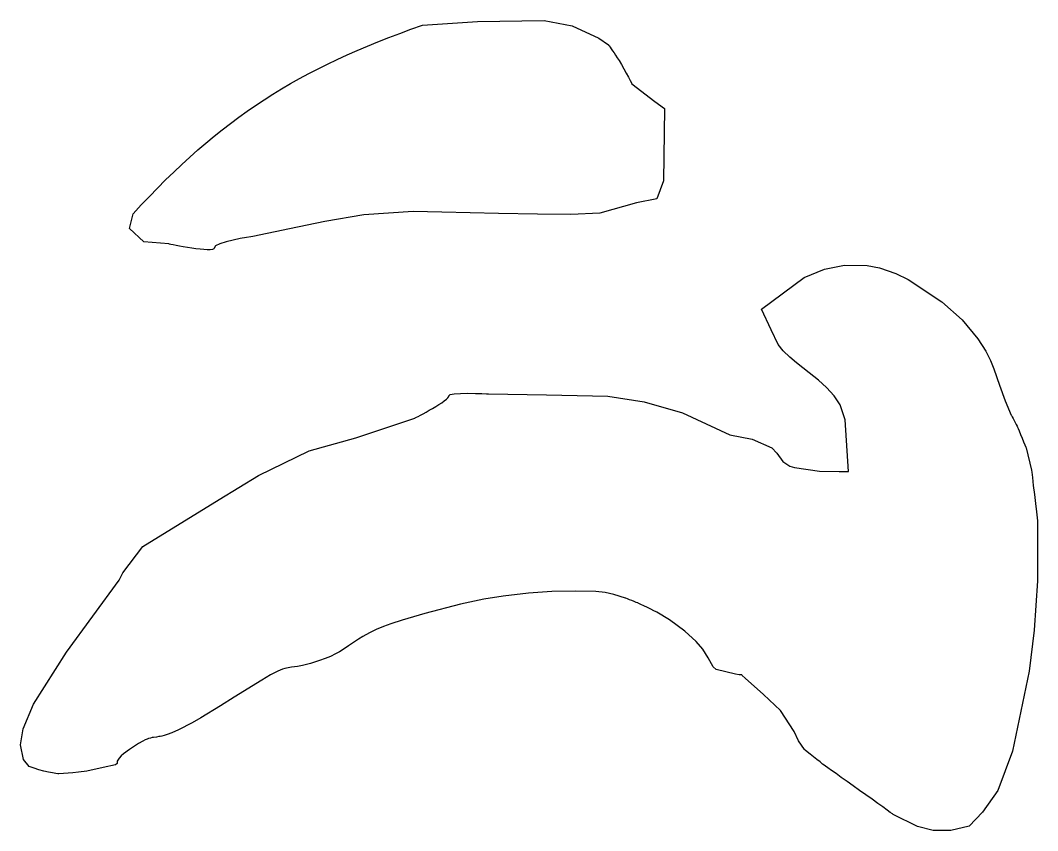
# Model space of a CAD drawing. Header units: millimetres. Extents: x -626 to 457, y -98 to 273.
# Drawn here: x -526.82 to -501.52, y 247.6 to 267.77 of the extents above; entities that cross this region are included whole.
import ezdxf

# ---------------------------------------------------------------- set-up
doc = ezdxf.new("R2010")
doc.units = ezdxf.units.MM
doc.header["$MEASUREMENT"] = 0
doc.layers.add('Layer 1', color=7, linetype='Continuous')

msp = doc.modelspace()

# ---------------------------------------------------------------- linework, layer by layer
at = {"layer": 'Layer 1', "color": 250}
for points, knots in [([(-524.109, 262.5964), (-524.109, 262.5964), (-523.7534, 262.2607), (-523.7534, 262.2607), (-523.7534, 262.2607), (-523.7534, 262.2607), (-523.1289, 262.2079), (-523.1289, 262.2079), (-523.1289, 262.2079), (-523.1289, 262.2079), (-521.9882, 261.9657), (-522.003, 262.1073), (-522.003, 262.1073), (-522.0178, 262.2489), (-521.0436, 262.394), (-521.0436, 262.394), (-521.0436, 262.394), (-521.0436, 262.394), (-520.1275, 262.5823), (-520.1275, 262.5823), (-520.1275, 262.5823), (-520.1275, 262.5823), (-519.2519, 262.7687), (-519.2519, 262.7687), (-519.2519, 262.7687), (-519.2519, 262.7687), (-518.2817, 262.9346), (-518.2817, 262.9346), (-518.2817, 262.9346), (-518.2817, 262.9346), (-517.0499, 263.013), (-517.0499, 263.013), (-517.0499, 263.013), (-517.0499, 263.013), (-516.3376, 263.0034), (-516.3376, 263.0034), (-516.3376, 263.0034), (-516.3376, 263.0034), (-514.9292, 262.9682), (-514.9292, 262.9682), (-514.9292, 262.9682), (-514.9292, 262.9682), (-513.9594, 262.9482), (-513.9594, 262.9482), (-513.9594, 262.9482), (-513.9594, 262.9482), (-513.1278, 262.9454), (-513.1278, 262.9454), (-513.1278, 262.9454), (-513.1278, 262.9454), (-512.4037, 262.9787), (-512.4037, 262.9787), (-512.4037, 262.9787), (-512.4037, 262.9787), (-511.492, 263.233), (-511.492, 263.233), (-511.492, 263.233), (-511.492, 263.233), (-510.9938, 263.3331), (-510.9938, 263.3331), (-510.9938, 263.3331), (-510.9938, 263.3331), (-510.8247, 263.782), (-510.8247, 263.782), (-510.8247, 263.782), (-510.8247, 263.782), (-510.796, 265.578), (-510.796, 265.578), (-510.796, 265.578), (-510.796, 265.578), (-511.039, 265.755), (-511.039, 265.755), (-511.039, 265.755), (-511.039, 265.755), (-511.6082, 266.197), (-511.6082, 266.197), (-511.6082, 266.197), (-511.6082, 266.197), (-511.8615, 266.6856), (-511.9729, 266.845), (-511.9729, 266.845), (-512.0843, 267.0044), (-512.1957, 267.1638), (-512.1957, 267.1638), (-512.1957, 267.1638), (-512.1957, 267.1638), (-512.4344, 267.3295), (-512.4344, 267.3295), (-512.4344, 267.3295), (-512.4344, 267.3295), (-513.0989, 267.6357), (-513.0989, 267.6357), (-513.0989, 267.6357), (-513.0989, 267.6357), (-513.7936, 267.7749), (-513.7936, 267.7749), (-513.7936, 267.7749), (-513.7936, 267.7749), (-515.452, 267.7421), (-515.452, 267.7421), (-515.452, 267.7421), (-515.452, 267.7421), (-516.821, 267.6544), (-516.821, 267.6544), (-516.821, 267.6544), (-519.9066, 266.5802), (-521.8351, 265.343), (-524.0175, 262.9598), (-524.0175, 262.9598), (-524.0175, 262.9598), (-524.109, 262.5964), (-524.109, 262.5964)], [0, 0, 0, 0, 0.0344828, 0.0344828, 0.0344828, 0.0344828, 0.0689655, 0.0689655, 0.0689655, 0.0689655, 0.1034483, 0.1034483, 0.1034483, 0.1034483, 0.137931, 0.137931, 0.137931, 0.137931, 0.1724138, 0.1724138, 0.1724138, 0.1724138, 0.2068966, 0.2068966, 0.2068966, 0.2068966, 0.2413793, 0.2413793, 0.2413793, 0.2413793, 0.2758621, 0.2758621, 0.2758621, 0.2758621, 0.3103448, 0.3103448, 0.3103448, 0.3103448, 0.3448276, 0.3448276, 0.3448276, 0.3448276, 0.3793103, 0.3793103, 0.3793103, 0.3793103, 0.4137931, 0.4137931, 0.4137931, 0.4137931, 0.4482759, 0.4482759, 0.4482759, 0.4482759, 0.4827586, 0.4827586, 0.4827586, 0.4827586, 0.5172414, 0.5172414, 0.5172414, 0.5172414, 0.5517241, 0.5517241, 0.5517241, 0.5517241, 0.5862069, 0.5862069, 0.5862069, 0.5862069, 0.6206897, 0.6206897, 0.6206897, 0.6206897, 0.6551724, 0.6551724, 0.6551724, 0.6551724, 0.6896552, 0.6896552, 0.6896552, 0.6896552, 0.7241379, 0.7241379, 0.7241379, 0.7241379, 0.7586207, 0.7586207, 0.7586207, 0.7586207, 0.7931034, 0.7931034, 0.7931034, 0.7931034, 0.8275862, 0.8275862, 0.8275862, 0.8275862, 0.862069, 0.862069, 0.862069, 0.862069, 0.8965517, 0.8965517, 0.8965517, 0.8965517, 0.9310345, 0.9310345, 0.9310345, 0.9310345, 1, 1, 1, 1]), ([(-526.6006, 249.2055), (-526.3013, 249.0672), (-525.8681, 249.0203), (-525.8681, 249.0203), (-525.8681, 249.0203), (-525.8681, 249.0203), (-525.5151, 249.0409), (-525.5151, 249.0409), (-525.5151, 249.0409), (-525.5151, 249.0409), (-525.3729, 249.0583), (-525.3729, 249.0583), (-525.3729, 249.0583), (-525.3729, 249.0583), (-525.1718, 249.09), (-525.1718, 249.09), (-525.1718, 249.09), (-525.1718, 249.09), (-524.762, 249.174), (-524.762, 249.174), (-524.762, 249.174), (-524.762, 249.174), (-524.4584, 249.2466), (-524.4584, 249.2466), (-524.4584, 249.2466), (-524.4584, 249.2466), (-524.4165, 249.2774), (-524.4165, 249.2774), (-524.4165, 249.2774), (-524.4165, 249.2774), (-524.4113, 249.3382), (-524.4113, 249.3382), (-524.4113, 249.3382), (-524.4113, 249.3382), (-524.365, 249.4112), (-524.365, 249.4112), (-524.365, 249.4112), (-524.365, 249.4112), (-524.3124, 249.4655), (-524.3124, 249.4655), (-524.3124, 249.4655), (-524.3124, 249.4655), (-524.2549, 249.5156), (-524.2549, 249.5156), (-524.2549, 249.5156), (-524.2549, 249.5156), (-524.1102, 249.6247), (-524.1102, 249.6247), (-524.1102, 249.6247), (-524.1102, 249.6247), (-523.8838, 249.7726), (-523.8838, 249.7726), (-523.8838, 249.7726), (-523.8838, 249.7726), (-523.7795, 249.8318), (-523.7795, 249.8318), (-523.7795, 249.8318), (-523.7795, 249.8318), (-523.7157, 249.8633), (-523.7157, 249.8633), (-523.7157, 249.8633), (-523.7157, 249.8633), (-523.6653, 249.8848), (-523.6653, 249.8848), (-523.6653, 249.8848), (-523.6653, 249.8848), (-523.6355, 249.8957), (-523.6355, 249.8957), (-523.6355, 249.8957), (-523.6355, 249.8957), (-523.5873, 249.9102), (-523.5873, 249.9102), (-523.5873, 249.9102), (-523.5873, 249.9102), (-523.5402, 249.9207), (-523.5402, 249.9207), (-523.5402, 249.9207), (-523.5402, 249.9207), (-523.507, 249.9265), (-523.507, 249.9265), (-523.507, 249.9265), (-523.507, 249.9265), (-523.4377, 249.9363), (-523.4377, 249.9363), (-523.4377, 249.9363), (-523.4377, 249.9363), (-523.3797, 249.9452), (-523.3797, 249.9452), (-523.3797, 249.9452), (-523.3797, 249.9452), (-523.3454, 249.9517), (-523.3454, 249.9517), (-523.3454, 249.9517), (-523.3454, 249.9517), (-523.305, 249.9608), (-523.305, 249.9608), (-523.305, 249.9608), (-523.305, 249.9608), (-523.2453, 249.9765), (-523.2453, 249.9765), (-523.2453, 249.9765), (-523.2453, 249.9765), (-523.1725, 249.9997), (-523.1725, 249.9997), (-523.1725, 249.9997), (-523.1725, 249.9997), (-523.058, 250.0425), (-523.058, 250.0425), (-523.058, 250.0425), (-523.058, 250.0425), (-522.8867, 250.1172), (-522.8867, 250.1172), (-522.8867, 250.1172), (-522.8867, 250.1172), (-522.551, 250.2868), (-522.551, 250.2868), (-522.551, 250.2868), (-522.551, 250.2868), (-522.3373, 250.4119), (-522.3373, 250.4119), (-522.3373, 250.4119), (-522.3373, 250.4119), (-521.8471, 250.7155), (-521.8471, 250.7155), (-521.8471, 250.7155), (-521.8471, 250.7155), (-521.5038, 250.9281), (-521.5038, 250.9281), (-521.5038, 250.9281), (-521.5038, 250.9281), (-520.8166, 251.3542), (-520.8166, 251.3542), (-520.8166, 251.3542), (-520.8166, 251.3542), (-520.6016, 251.4819), (-520.6016, 251.4819), (-520.6016, 251.4819), (-520.6016, 251.4819), (-520.4183, 251.577), (-520.4183, 251.577), (-520.4183, 251.577), (-520.4183, 251.577), (-520.2984, 251.6251), (-520.2984, 251.6251), (-520.2984, 251.6251), (-520.2984, 251.6251), (-520.2422, 251.642), (-520.2422, 251.642), (-520.2422, 251.642), (-520.2422, 251.642), (-520.081, 251.6711), (-520.081, 251.6711), (-520.081, 251.6711), (-520.081, 251.6711), (-519.926, 251.6937), (-519.926, 251.6937), (-519.926, 251.6937), (-519.926, 251.6937), (-519.8059, 251.7171), (-519.8059, 251.7171), (-519.8059, 251.7171), (-519.8059, 251.7171), (-519.6041, 251.7682), (-519.6041, 251.7682), (-519.6041, 251.7682), (-519.6041, 251.7682), (-519.3802, 251.8374), (-519.3802, 251.8374), (-519.3802, 251.8374), (-519.3802, 251.8374), (-519.2384, 251.8882), (-519.2384, 251.8882), (-519.2384, 251.8882), (-519.2384, 251.8882), (-519.1053, 251.9439), (-519.1053, 251.9439), (-519.1053, 251.9439), (-519.1053, 251.9439), (-518.9847, 252.0027), (-518.9847, 252.0027), (-518.9847, 252.0027), (-518.9847, 252.0027), (-518.8835, 252.0589), (-518.8835, 252.0589), (-518.8835, 252.0589), (-518.8835, 252.0589), (-518.7671, 252.1311), (-518.7671, 252.1311), (-518.7671, 252.1311), (-518.7671, 252.1311), (-518.656, 252.2058), (-518.656, 252.2058), (-518.656, 252.2058), (-518.656, 252.2058), (-518.4084, 252.3741), (-518.4084, 252.3741), (-518.4084, 252.3741), (-518.4084, 252.3741), (-518.3041, 252.439), (-518.3041, 252.439), (-518.3041, 252.439), (-518.3041, 252.439), (-518.1393, 252.53), (-518.1393, 252.53), (-518.1393, 252.53), (-518.1393, 252.53), (-517.9682, 252.6114), (-517.9682, 252.6114), (-517.9682, 252.6114), (-517.9682, 252.6114), (-517.7914, 252.6842), (-517.7914, 252.6842), (-517.7914, 252.6842), (-517.7914, 252.6842), (-517.6068, 252.7504), (-517.6068, 252.7504), (-517.6068, 252.7504), (-517.6068, 252.7504), (-517.3229, 252.8406), (-517.3229, 252.8406), (-517.3229, 252.8406), (-517.3229, 252.8406), (-516.7613, 253.0093), (-516.7613, 253.0093), (-516.7613, 253.0093), (-516.7613, 253.0093), (-515.8727, 253.2425), (-515.8727, 253.2425), (-515.8727, 253.2425), (-515.8727, 253.2425), (-515.2915, 253.3648), (-515.2915, 253.3648), (-515.2915, 253.3648), (-515.2915, 253.3648), (-514.8126, 253.4445), (-514.8126, 253.4445), (-514.8126, 253.4445), (-514.8126, 253.4445), (-514.1819, 253.5194), (-514.1819, 253.5194), (-514.1819, 253.5194), (-514.1819, 253.5194), (-513.5984, 253.5583), (-513.5984, 253.5583), (-513.5984, 253.5583), (-513.5984, 253.5583), (-513.019, 253.5705), (-513.019, 253.5705), (-513.019, 253.5705), (-513.019, 253.5705), (-512.5112, 253.5603), (-512.5112, 253.5603), (-512.5112, 253.5603), (-512.5112, 253.5603), (-512.2789, 253.5309), (-512.2789, 253.5309), (-512.2789, 253.5309), (-512.2789, 253.5309), (-512.0554, 253.4812), (-512.0554, 253.4812), (-512.0554, 253.4812), (-512.0554, 253.4812), (-511.7728, 253.3948), (-511.7728, 253.3948), (-511.7728, 253.3948), (-511.7728, 253.3948), (-511.4434, 253.2658), (-511.4547, 253.2706), (-511.4547, 253.2706), (-511.466, 253.2754), (-510.9876, 253.0402), (-510.9876, 253.0402), (-510.9876, 253.0402), (-510.9876, 253.0402), (-510.675, 252.8519), (-510.675, 252.8519), (-510.675, 252.8519), (-510.675, 252.8519), (-510.293, 252.5734), (-510.293, 252.5734), (-510.293, 252.5734), (-510.293, 252.5734), (-510.0118, 252.3143), (-510.0118, 252.3143), (-510.0118, 252.3143), (-510.0118, 252.3143), (-509.8474, 252.1204), (-509.8474, 252.1204), (-509.8474, 252.1204), (-509.8474, 252.1204), (-509.7095, 251.9072), (-509.7095, 251.9072), (-509.7095, 251.9072), (-509.7095, 251.9072), (-509.5892, 251.6804), (-509.5892, 251.6804), (-509.5892, 251.6804), (-509.5892, 251.6804), (-509.5129, 251.6125), (-509.5129, 251.6125), (-509.5129, 251.6125), (-509.5129, 251.6125), (-509.03, 251.5032), (-509.03, 251.5032), (-509.03, 251.5032), (-509.03, 251.5032), (-508.9426, 251.4841), (-508.9426, 251.4841), (-508.9426, 251.4841), (-508.9426, 251.4841), (-508.8781, 251.4806), (-508.8781, 251.4806), (-508.8781, 251.4806), (-508.8781, 251.4806), (-508.8634, 251.4641), (-508.8634, 251.4641), (-508.8634, 251.4641), (-508.8634, 251.4641), (-508.7932, 251.404), (-508.7932, 251.404), (-508.7932, 251.404), (-508.7932, 251.404), (-508.3383, 250.9983), (-508.3383, 250.9983), (-508.3383, 250.9983), (-508.3383, 250.9983), (-507.9096, 250.5983), (-507.9096, 250.5983), (-507.9096, 250.5983), (-507.9096, 250.5983), (-507.5751, 250.0735), (-507.5751, 250.0735), (-507.5751, 250.0735), (-507.5751, 250.0735), (-507.4626, 249.8375), (-507.4626, 249.8375), (-507.4626, 249.8375), (-507.4626, 249.8375), (-507.3164, 249.6242), (-507.3164, 249.6242), (-507.3164, 249.6242), (-507.3164, 249.6242), (-506.8873, 249.2793), (-506.8259, 249.2344), (-506.8259, 249.2344), (-506.7646, 249.1895), (-505.1098, 248.0098), (-505.1098, 248.0098), (-505.1098, 248.0098), (-505.1098, 248.0098), (-504.5052, 247.7083), (-504.5052, 247.7083), (-504.5052, 247.7083), (-504.5052, 247.7083), (-504.1118, 247.605), (-504.1118, 247.605), (-504.1118, 247.605), (-504.1118, 247.605), (-503.6773, 247.6086), (-503.6773, 247.6086), (-503.6773, 247.6086), (-503.6773, 247.6086), (-503.2167, 247.7164), (-503.2167, 247.7164), (-503.2167, 247.7164), (-503.2167, 247.7164), (-502.8853, 248.0667), (-502.8853, 248.0667), (-502.8853, 248.0667), (-502.8853, 248.0667), (-502.5104, 248.6015), (-502.5104, 248.6015), (-502.5104, 248.6015), (-502.5104, 248.6015), (-502.1451, 249.5804), (-502.1451, 249.5804), (-502.1451, 249.5804), (-502.1451, 249.5804), (-501.7271, 251.5723), (-501.7271, 251.5723), (-501.7271, 251.5723), (-501.7271, 251.5723), (-501.6007, 252.5997), (-501.6007, 252.5997), (-501.6007, 252.5997), (-501.6007, 252.5997), (-501.5162, 253.8237), (-501.5162, 253.8237), (-501.5162, 253.8237), (-501.5162, 253.8237), (-501.5195, 255.2444), (-501.5236, 255.3168), (-501.5236, 255.3168), (-501.5277, 255.3893), (-501.67, 256.5805), (-501.67, 256.5805), (-501.67, 256.5805), (-501.67, 256.5805), (-501.8055, 257.131), (-501.8055, 257.131), (-501.8055, 257.131), (-501.8055, 257.131), (-501.994, 257.6121), (-502.0148, 257.6505), (-502.0148, 257.6505), (-502.0355, 257.6888), (-502.1746, 257.9474), (-502.1746, 257.9474), (-502.1746, 257.9474), (-502.1746, 257.9474), (-502.3263, 258.3072), (-502.3263, 258.3072), (-502.3263, 258.3072), (-502.3263, 258.3072), (-502.4613, 258.6956), (-502.4613, 258.6956), (-502.4613, 258.6956), (-502.4613, 258.6956), (-502.6047, 259.098), (-502.6047, 259.098), (-502.6047, 259.098), (-502.6047, 259.098), (-502.6924, 259.3063), (-502.6924, 259.3063), (-502.6924, 259.3063), (-502.6924, 259.3063), (-502.8092, 259.5406), (-502.8092, 259.5406), (-502.8092, 259.5406), (-502.8092, 259.5406), (-503.0016, 259.8503), (-503.0016, 259.8503), (-503.0016, 259.8503), (-503.0016, 259.8503), (-503.3911, 260.3165), (-503.3911, 260.3165), (-503.3911, 260.3165), (-503.3911, 260.3165), (-503.9016, 260.77), (-503.9016, 260.77), (-503.9016, 260.77), (-503.9016, 260.77), (-504.7338, 261.3255), (-504.7338, 261.3255), (-504.7338, 261.3255), (-504.7338, 261.3255), (-505.0407, 261.4717), (-505.0407, 261.4717), (-505.0407, 261.4717), (-505.0407, 261.4717), (-505.454, 261.6116), (-505.454, 261.6116), (-505.454, 261.6116), (-505.454, 261.6116), (-505.7561, 261.6711), (-505.7561, 261.6711), (-505.7561, 261.6711), (-505.7561, 261.6711), (-506.3218, 261.6821), (-506.3218, 261.6821), (-506.3218, 261.6821), (-506.3218, 261.6821), (-506.8163, 261.5811), (-506.8163, 261.5811), (-506.8163, 261.5811), (-506.8163, 261.5811), (-507.3215, 261.3707), (-507.3215, 261.3707), (-507.3215, 261.3707), (-507.3215, 261.3707), (-508.3886, 260.5828), (-508.3886, 260.5828), (-508.3886, 260.5828), (-508.3886, 260.5828), (-508.146, 260.074), (-508.146, 260.074), (-508.146, 260.074), (-508.146, 260.074), (-507.9678, 259.7074), (-507.9678, 259.7074), (-507.9678, 259.7074), (-507.9678, 259.7074), (-507.8464, 259.5462), (-507.8464, 259.5462), (-507.8464, 259.5462), (-507.8464, 259.5462), (-507.6844, 259.3903), (-507.6844, 259.3903), (-507.6844, 259.3903), (-507.6844, 259.3903), (-507.5156, 259.2485), (-507.5156, 259.2485), (-507.5156, 259.2485), (-507.5156, 259.2485), (-507.2003, 259.0005), (-507.2003, 259.0005), (-507.2003, 259.0005), (-507.2003, 259.0005), (-506.9649, 258.8154), (-506.9649, 258.8154), (-506.9649, 258.8154), (-506.9649, 258.8154), (-506.7666, 258.6391), (-506.7666, 258.6391), (-506.7666, 258.6391), (-506.7666, 258.6391), (-506.5765, 258.4291), (-506.5765, 258.4291), (-506.5765, 258.4291), (-506.5765, 258.4291), (-506.4321, 258.2032), (-506.4321, 258.2032), (-506.4321, 258.2032), (-506.4321, 258.2032), (-506.3025, 257.8325), (-506.3025, 257.8325), (-506.3025, 257.8325), (-506.3025, 257.8325), (-506.2252, 256.5453), (-506.2252, 256.5453), (-506.2252, 256.5453), (-506.2252, 256.5453), (-506.4528, 256.544), (-506.4528, 256.544), (-506.4528, 256.544), (-506.4528, 256.544), (-506.9429, 256.5562), (-506.9429, 256.5562), (-506.9429, 256.5562), (-506.9429, 256.5562), (-507.5636, 256.6407), (-507.5636, 256.6407), (-507.5636, 256.6407), (-507.5636, 256.6407), (-507.6811, 256.6813), (-507.6811, 256.6813), (-507.6811, 256.6813), (-507.6811, 256.6813), (-507.8559, 256.7955), (-507.8559, 256.7955), (-507.8559, 256.7955), (-507.8559, 256.7955), (-508.0066, 257.0046), (-508.0066, 257.0046), (-508.0066, 257.0046), (-508.0066, 257.0046), (-508.133, 257.1375), (-508.133, 257.1375), (-508.133, 257.1375), (-508.133, 257.1375), (-508.621, 257.3513), (-508.621, 257.3513), (-508.621, 257.3513), (-508.621, 257.3513), (-509.1739, 257.4612), (-509.1739, 257.4612), (-509.1739, 257.4612), (-509.1739, 257.4612), (-510.3502, 258.0086), (-510.3502, 258.0086), (-510.3502, 258.0086), (-510.3502, 258.0086), (-511.3016, 258.2773), (-511.3016, 258.2773), (-511.3016, 258.2773), (-511.3016, 258.2773), (-512.2107, 258.4189), (-512.2107, 258.4189), (-512.2107, 258.4189), (-512.2107, 258.4189), (-513.7355, 258.456), (-513.7355, 258.456), (-513.7355, 258.456), (-513.7355, 258.456), (-515.1809, 258.4751), (-515.1809, 258.4751), (-515.1809, 258.4751), (-515.1809, 258.4751), (-516.206, 258.5318), (-516.163, 258.431), (-516.163, 258.431), (-516.12, 258.3301), (-517.0076, 257.8738), (-517.0076, 257.8738), (-517.0076, 257.8738), (-517.0076, 257.8738), (-518.4809, 257.3828), (-518.4809, 257.3828), (-518.4809, 257.3828), (-518.4809, 257.3828), (-519.638, 257.0561), (-519.638, 257.0561), (-519.638, 257.0561), (-519.638, 257.0561), (-520.8959, 256.448), (-520.8959, 256.448), (-520.8959, 256.448), (-520.8959, 256.448), (-521.8758, 255.8504), (-521.8758, 255.8504), (-521.8758, 255.8504), (-521.8758, 255.8504), (-523.7747, 254.682), (-523.7747, 254.682), (-523.7747, 254.682), (-523.7747, 254.682), (-524.2729, 254.0198), (-524.2729, 254.0198), (-524.2729, 254.0198), (-524.2729, 254.0198), (-524.3618, 253.8435), (-524.3618, 253.8435), (-524.3618, 253.8435), (-524.3618, 253.8435), (-525.6769, 252.049), (-525.6769, 252.049), (-525.6769, 252.049), (-525.6769, 252.049), (-526.4974, 250.7542), (-526.4974, 250.7542), (-526.4974, 250.7542), (-526.4974, 250.7542), (-526.7533, 250.1378), (-526.7533, 250.1378), (-526.7533, 250.1378), (-526.7533, 250.1378), (-526.8232, 249.7374), (-526.8232, 249.7374), (-526.8232, 249.7374), (-526.8232, 249.7374), (-526.7483, 249.3788), (-526.7483, 249.3788), (-526.7483, 249.3788), (-526.7483, 249.3788), (-526.6006, 249.2055), (-526.6006, 249.2055)], [0, 0, 0, 0, 0.00625, 0.00625, 0.00625, 0.00625, 0.0125, 0.0125, 0.0125, 0.0125, 0.01875, 0.01875, 0.01875, 0.01875, 0.025, 0.025, 0.025, 0.025, 0.03125, 0.03125, 0.03125, 0.03125, 0.0375, 0.0375, 0.0375, 0.0375, 0.04375, 0.04375, 0.04375, 0.04375, 0.05, 0.05, 0.05, 0.05, 0.05625, 0.05625, 0.05625, 0.05625, 0.0625, 0.0625, 0.0625, 0.0625, 0.06875, 0.06875, 0.06875, 0.06875, 0.075, 0.075, 0.075, 0.075, 0.08125, 0.08125, 0.08125, 0.08125, 0.0875, 0.0875, 0.0875, 0.0875, 0.09375, 0.09375, 0.09375, 0.09375, 0.1, 0.1, 0.1, 0.1, 0.10625, 0.10625, 0.10625, 0.10625, 0.1125, 0.1125, 0.1125, 0.1125, 0.11875, 0.11875, 0.11875, 0.11875, 0.125, 0.125, 0.125, 0.125, 0.13125, 0.13125, 0.13125, 0.13125, 0.1375, 0.1375, 0.1375, 0.1375, 0.14375, 0.14375, 0.14375, 0.14375, 0.15, 0.15, 0.15, 0.15, 0.15625, 0.15625, 0.15625, 0.15625, 0.1625, 0.1625, 0.1625, 0.1625, 0.16875, 0.16875, 0.16875, 0.16875, 0.175, 0.175, 0.175, 0.175, 0.18125, 0.18125, 0.18125, 0.18125, 0.1875, 0.1875, 0.1875, 0.1875, 0.19375, 0.19375, 0.19375, 0.19375, 0.2, 0.2, 0.2, 0.2, 0.20625, 0.20625, 0.20625, 0.20625, 0.2125, 0.2125, 0.2125, 0.2125, 0.21875, 0.21875, 0.21875, 0.21875, 0.225, 0.225, 0.225, 0.225, 0.23125, 0.23125, 0.23125, 0.23125, 0.2375, 0.2375, 0.2375, 0.2375, 0.24375, 0.24375, 0.24375, 0.24375, 0.25, 0.25, 0.25, 0.25, 0.25625, 0.25625, 0.25625, 0.25625, 0.2625, 0.2625, 0.2625, 0.2625, 0.26875, 0.26875, 0.26875, 0.26875, 0.275, 0.275, 0.275, 0.275, 0.28125, 0.28125, 0.28125, 0.28125, 0.2875, 0.2875, 0.2875, 0.2875, 0.29375, 0.29375, 0.29375, 0.29375, 0.3, 0.3, 0.3, 0.3, 0.30625, 0.30625, 0.30625, 0.30625, 0.3125, 0.3125, 0.3125, 0.3125, 0.31875, 0.31875, 0.31875, 0.31875, 0.325, 0.325, 0.325, 0.325, 0.33125, 0.33125, 0.33125, 0.33125, 0.3375, 0.3375, 0.3375, 0.3375, 0.34375, 0.34375, 0.34375, 0.34375, 0.35, 0.35, 0.35, 0.35, 0.35625, 0.35625, 0.35625, 0.35625, 0.3625, 0.3625, 0.3625, 0.3625, 0.36875, 0.36875, 0.36875, 0.36875, 0.375, 0.375, 0.375, 0.375, 0.38125, 0.38125, 0.38125, 0.38125, 0.3875, 0.3875, 0.3875, 0.3875, 0.39375, 0.39375, 0.39375, 0.39375, 0.4, 0.4, 0.4, 0.4, 0.40625, 0.40625, 0.40625, 0.40625, 0.4125, 0.4125, 0.4125, 0.4125, 0.41875, 0.41875, 0.41875, 0.41875, 0.425, 0.425, 0.425, 0.425, 0.43125, 0.43125, 0.43125, 0.43125, 0.4375, 0.4375, 0.4375, 0.4375, 0.44375, 0.44375, 0.44375, 0.44375, 0.45, 0.45, 0.45, 0.45, 0.45625, 0.45625, 0.45625, 0.45625, 0.4625, 0.4625, 0.4625, 0.4625, 0.46875, 0.46875, 0.46875, 0.46875, 0.475, 0.475, 0.475, 0.475, 0.48125, 0.48125, 0.48125, 0.48125, 0.4875, 0.4875, 0.4875, 0.4875, 0.49375, 0.49375, 0.49375, 0.49375, 0.5, 0.5, 0.5, 0.5, 0.50625, 0.50625, 0.50625, 0.50625, 0.5125, 0.5125, 0.5125, 0.5125, 0.51875, 0.51875, 0.51875, 0.51875, 0.525, 0.525, 0.525, 0.525, 0.53125, 0.53125, 0.53125, 0.53125, 0.5375, 0.5375, 0.5375, 0.5375, 0.54375, 0.54375, 0.54375, 0.54375, 0.55, 0.55, 0.55, 0.55, 0.55625, 0.55625, 0.55625, 0.55625, 0.5625, 0.5625, 0.5625, 0.5625, 0.56875, 0.56875, 0.56875, 0.56875, 0.575, 0.575, 0.575, 0.575, 0.58125, 0.58125, 0.58125, 0.58125, 0.5875, 0.5875, 0.5875, 0.5875, 0.59375, 0.59375, 0.59375, 0.59375, 0.6, 0.6, 0.6, 0.6, 0.60625, 0.60625, 0.60625, 0.60625, 0.6125, 0.6125, 0.6125, 0.6125, 0.61875, 0.61875, 0.61875, 0.61875, 0.625, 0.625, 0.625, 0.625, 0.63125, 0.63125, 0.63125, 0.63125, 0.6375, 0.6375, 0.6375, 0.6375, 0.64375, 0.64375, 0.64375, 0.64375, 0.65, 0.65, 0.65, 0.65, 0.65625, 0.65625, 0.65625, 0.65625, 0.6625, 0.6625, 0.6625, 0.6625, 0.66875, 0.66875, 0.66875, 0.66875, 0.675, 0.675, 0.675, 0.675, 0.68125, 0.68125, 0.68125, 0.68125, 0.6875, 0.6875, 0.6875, 0.6875, 0.69375, 0.69375, 0.69375, 0.69375, 0.7, 0.7, 0.7, 0.7, 0.70625, 0.70625, 0.70625, 0.70625, 0.7125, 0.7125, 0.7125, 0.7125, 0.71875, 0.71875, 0.71875, 0.71875, 0.725, 0.725, 0.725, 0.725, 0.73125, 0.73125, 0.73125, 0.73125, 0.7375, 0.7375, 0.7375, 0.7375, 0.74375, 0.74375, 0.74375, 0.74375, 0.75, 0.75, 0.75, 0.75, 0.75625, 0.75625, 0.75625, 0.75625, 0.7625, 0.7625, 0.7625, 0.7625, 0.76875, 0.76875, 0.76875, 0.76875, 0.775, 0.775, 0.775, 0.775, 0.78125, 0.78125, 0.78125, 0.78125, 0.7875, 0.7875, 0.7875, 0.7875, 0.79375, 0.79375, 0.79375, 0.79375, 0.8, 0.8, 0.8, 0.8, 0.80625, 0.80625, 0.80625, 0.80625, 0.8125, 0.8125, 0.8125, 0.8125, 0.81875, 0.81875, 0.81875, 0.81875, 0.825, 0.825, 0.825, 0.825, 0.83125, 0.83125, 0.83125, 0.83125, 0.8375, 0.8375, 0.8375, 0.8375, 0.84375, 0.84375, 0.84375, 0.84375, 0.85, 0.85, 0.85, 0.85, 0.85625, 0.85625, 0.85625, 0.85625, 0.8625, 0.8625, 0.8625, 0.8625, 0.86875, 0.86875, 0.86875, 0.86875, 0.875, 0.875, 0.875, 0.875, 0.88125, 0.88125, 0.88125, 0.88125, 0.8875, 0.8875, 0.8875, 0.8875, 0.89375, 0.89375, 0.89375, 0.89375, 0.9, 0.9, 0.9, 0.9, 0.90625, 0.90625, 0.90625, 0.90625, 0.9125, 0.9125, 0.9125, 0.9125, 0.91875, 0.91875, 0.91875, 0.91875, 0.925, 0.925, 0.925, 0.925, 0.93125, 0.93125, 0.93125, 0.93125, 0.9375, 0.9375, 0.9375, 0.9375, 0.94375, 0.94375, 0.94375, 0.94375, 0.95, 0.95, 0.95, 0.95, 0.95625, 0.95625, 0.95625, 0.95625, 0.9625, 0.9625, 0.9625, 0.9625, 0.96875, 0.96875, 0.96875, 0.96875, 0.975, 0.975, 0.975, 0.975, 0.98125, 0.98125, 0.98125, 0.98125, 0.9875, 0.9875, 0.9875, 0.9875, 1, 1, 1, 1])]:
    msp.add_open_spline(points, degree=3, knots=knots, dxfattribs=at)

doc.saveas('drawing.dxf')
